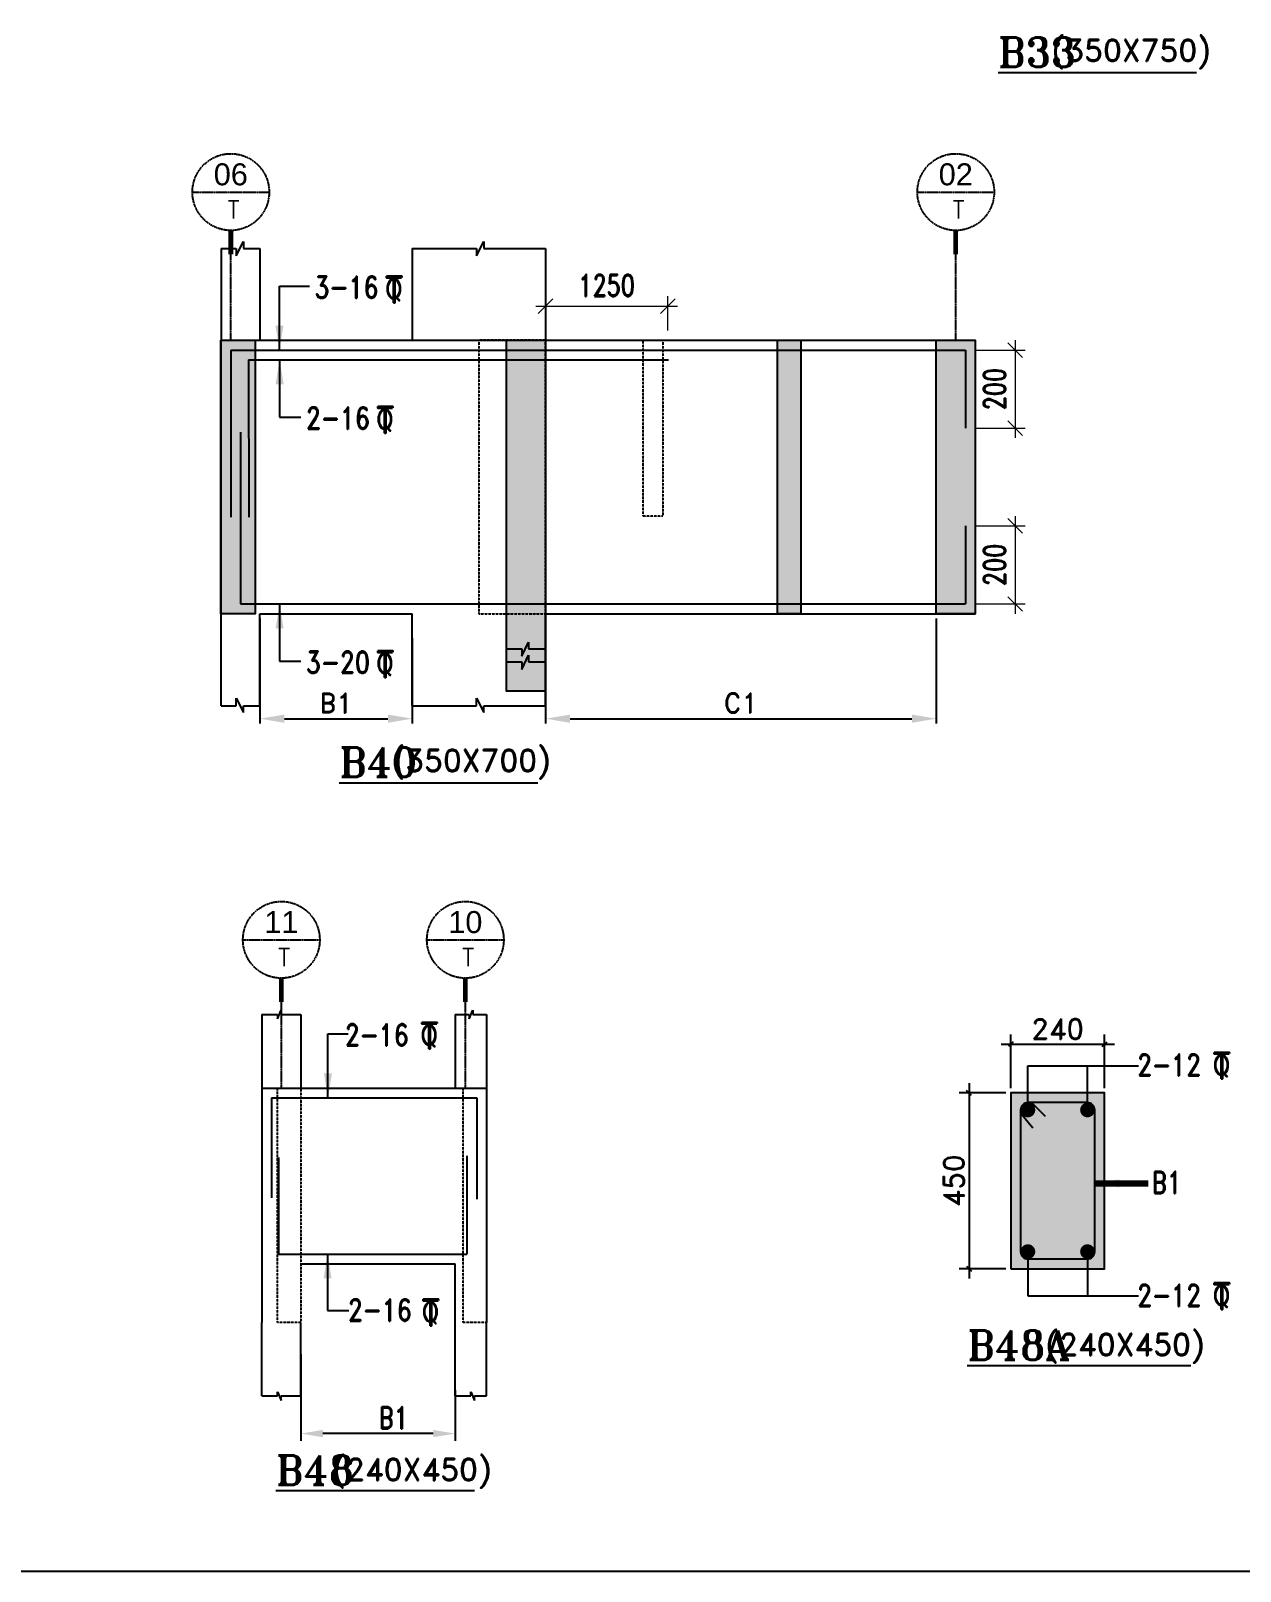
# Model space of a CAD drawing. Header units: millimetres. Extents: x 2061841 to 105821645, y -77612 to 48520811.
# Drawn here: x 2759632 to 2772015, y -703 to 15067 of the extents above; entities that cross this region are included whole.
import ezdxf
from ezdxf.enums import TextEntityAlignment as Align

# ---------------------------------------------------------------- set-up
doc = ezdxf.new("R2010")
doc.units = ezdxf.units.MM
doc.header["$LTSCALE"] = 10
doc.header["$MEASUREMENT"] = 0
for name, pattern in [('$0$HIDDEN', [0.375, 0.25, -0.125]), ('BASEMENT COLUMN SETTING OUT-PART 2_R4$0$CENTER', [2, 1.25, -0.25, 0.25, -0.25]), ('CENTER', [2, 1.25, -0.25, 0.25, -0.25])]:
    doc.linetypes.add(name, pattern=pattern)
for name, color, linetype in [('A-Grid-Tower', 8, 'CENTER'), ('BASEMENT COLUMN SETTING OUT-PART 2_R4$0$A-GRID-MAIN', 2, 'BASEMENT COLUMN SETTING OUT-PART 2_R4$0$CENTER'), ('BEAM', 4, 'Continuous'), ('BEAM HATCH', 252, 'Continuous'), ('BEAM STIRRUPS', 3, 'Continuous'), ('BORDER', 5, 'Continuous'), ('DIM1', 3, 'Continuous'), ('LEADER', 3, 'Continuous'), ('REIN', 1, 'Continuous'), ('S-DIM', 7, 'Continuous'), ('SHEET', 7, 'Continuous'), ('VIN_BEAM', 4, 'Continuous')]:
    doc.layers.add(name, color=color, linetype=linetype)
doc.layers.add('TEXT', color=2, linetype='Continuous', lineweight=25)
doc.layers.add('VIN_SLAB DIMENSION', color=3, linetype='Continuous', lineweight=13)
doc.styles.add('200', font='romand.shx', dxfattribs={"width": 0.8, "height": 225})
doc.styles.add('BASEMENT COLUMN SETTING OUT-PART 2_R4$0$MAS-TXTL', font='arial.ttf', dxfattribs={"height": 200})
doc.styles.add('BASEMENT COLUMN SETTING OUT-PART 2_R4$0$MAS-TXTS', font='romans.shx', dxfattribs={"width": 0.8, "height": 180})
doc.styles.add('GRID', font='romand.shx')
doc.styles.add('MAH', font='romand.shx', dxfattribs={"height": 210})
doc.styles.add('PK', font='romand.shx', dxfattribs={"width": 0.7, "height": 225})
doc.styles.add('PRP 100', font='romand.shx', dxfattribs={"width": 0.75})
doc.styles.add('RD', font='romand.shx', dxfattribs={"width": 0.9, "height": 225})
doc.styles.add('ROMAND', font='romand', dxfattribs={"height": 200})
doc.styles.add('RT', font='romant.shx', dxfattribs={"height": 250})
doc.dimstyles.new('dim', dxfattribs={"dimtxt": 225, "dimasz": 150, "dimexe": 100, "dimexo": 100, "dimgap": 100, "dimtad": 1, "dimdec": 0, "dimlfac": -1, "dimrnd": 5, "dimdsep": 46, "dimtxsty": 'PRP 100', "dimblk": 'OBLIQUE', "dimcen": 1.5, "dimdle": 100, "dimclrd": 3, "dimclre": 3, "dimclrt": 2, "dimadec": 0, "dimazin": 0, "dimtfac": 1, "dimtdec": 0, "dimtix": 1, "dimtmove": 0, "dimatfit": 3, "dimldrblk": 'OBLIQUE', "dimfxl": 200, "dimlwd": -1, "dimlwe": -1, "dimarcsym": 0})
doc.dimstyles.new('GR', dxfattribs={"dimtxt": 225, "dimasz": 100, "dimexe": 50, "dimexo": 50, "dimgap": 40, "dimtad": 1, "dimdec": 0, "dimzin": 0, "dimdsep": 46, "dimtxsty": 'RD', "dimblk1": 'OBLIQUE', "dimblk2": 'OBLIQUE', "dimsah": 1, "dimcen": 0, "dimdle": 100, "dimclrd": 3, "dimclre": 3, "dimclrt": 2, "dimadec": 0, "dimazin": 0, "dimtfac": 1, "dimtdec": 0, "dimtix": 1, "dimtmove": 0, "dimatfit": 3, "dimfxl": 1, "dimtolj": 1, "dimtzin": 0, "dimarcsym": 0})
doc.dimstyles.new('GR2', dxfattribs={"dimtxt": 225, "dimasz": 100, "dimexe": 75, "dimexo": 75, "dimgap": 50, "dimtad": 1, "dimdec": 0, "dimdsep": 46, "dimtxsty": '200', "dimblk1": 'OBLIQUE', "dimblk2": 'OBLIQUE', "dimsah": 1, "dimcen": 50, "dimdle": 75, "dimclrd": 3, "dimclre": 3, "dimclrt": 2, "dimadec": 0, "dimazin": 0, "dimtfac": 1, "dimtdec": 0, "dimtix": 1, "dimtmove": 0, "dimatfit": 3, "dimldrblk": 'OBLIQUE', "dimfxl": 1, "dimtolj": 1, "dimtzin": 0, "dimarcsym": 0})
doc.dimstyles.new('GRID', dxfattribs={"dimtxt": 300, "dimasz": 75, "dimexe": 50, "dimexo": 50, "dimgap": 60, "dimtad": 1, "dimdec": 0, "dimdsep": 46, "dimtxsty": 'GRID', "dimblk1": 'OBLIQUE', "dimblk2": 'OBLIQUE', "dimsah": 1, "dimcen": 2.5, "dimdle": 50, "dimclrd": 3, "dimclre": 3, "dimclrt": 2, "dimadec": 0, "dimazin": 0, "dimtfac": 1, "dimtdec": 0, "dimtmove": 0, "dimatfit": 3, "dimldrblk": 'OBLIQUE', "dimfxl": 1, "dimarcsym": 0})
doc.dimstyles.new('MA', dxfattribs={"dimtxt": 210, "dimasz": 50, "dimexe": 100, "dimexo": 50, "dimgap": 50, "dimtad": 1, "dimdec": 0, "dimzin": 0, "dimdsep": 46, "dimtxsty": 'MAH', "dimblk1": 'OBLIQUE', "dimblk2": 'OBLIQUE', "dimsah": 1, "dimcen": 0.09, "dimdle": 100, "dimclrd": 3, "dimclre": 3, "dimclrt": 2, "dimadec": 0, "dimazin": 0, "dimtfac": 1, "dimtdec": 0, "dimtix": 1, "dimtofl": 0, "dimtmove": 0, "dimatfit": 3, "dimldrblk": 'OBLIQUE', "dimfxl": 1, "dimtolj": 1, "dimtzin": 0, "dimarcsym": 0})

# ---------------------------------------------------------------- blocks, each defined once
blk = doc.blocks.new('A$C33BE299A')
at = {"layer": 'SHEET', "color": 4, "style": 'ROMAND'}
for s, height, p in [('T', 170, (-16.2, 0)), ('Q', 125, (-14.4, 26.9))]:
    blk.add_text(s, height=height, dxfattribs=at).set_placement(p)
blk = doc.blocks.new('*D1939')
at = {"layer": 'Defpoints', "color": 0, "linetype": 'Continuous', "ltscale": 20, "transparency": 16777216}
for p in [(2761978, 9099, 21), (2763538, 8899, 0), (2763538, 8025)]:
    blk.add_point(p, dxfattribs=at)
at = {"layer": 'DIM1', "color": 3, "linetype": 'Continuous', "lineweight": -2, "ltscale": 20, "transparency": 16777216}
for p, q in [((2761978, 9049), (2761978, 7975)), ((2763538, 8849), (2763538, 7975)), ((2762228, 8025), (2763288, 8025))]:
    blk.add_line(p, q, dxfattribs=at)
at = {"layer": 'DIM1', "color": 3, "linetype": 'Continuous', "ltscale": 20, "transparency": 16777216}
for points in [[(2762228, 8067), (2762228, 7983), (2761978, 8025)], [(2763288, 8067), (2763288, 7983), (2763538, 8025)]]:
    blk.add_solid(points, dxfattribs=at)
at = {"layer": 'DIM1', "color": 2, "linetype": 'Continuous', "ltscale": 20, "transparency": 16777216, "insert": (2762758, 8185), "char_height": 200, "attachment_point": 5, "style": 'GRID'}
blk.add_mtext('B1', dxfattribs=at)
blk = doc.blocks.new('_Oblique')
at = {"color": 0, "linetype": 'ByBlock', "lineweight": -2}
blk.add_line((-0.5, -0.5), (0.5, 0.5), dxfattribs=at)
blk = doc.blocks.new('*D1940')
at = {"layer": 'Defpoints', "color": 0, "linetype": 'Continuous', "ltscale": 20, "transparency": 16777216}
for p in [(2764903, 9099, 21), (2768903, 9099, 0), (2768903, 8025)]:
    blk.add_point(p, dxfattribs=at)
at = {"layer": 'DIM1', "color": 3, "linetype": 'Continuous', "lineweight": -2, "ltscale": 20, "transparency": 16777216}
for p, q in [((2764903, 9049), (2764903, 7975)), ((2768903, 9049), (2768903, 7975)), ((2765153, 8025), (2768653, 8025))]:
    blk.add_line(p, q, dxfattribs=at)
at = {"layer": 'DIM1', "color": 3, "linetype": 'Continuous', "ltscale": 20, "transparency": 16777216}
for points in [[(2765153, 8067), (2765153, 7983), (2764903, 8025)], [(2768653, 8067), (2768653, 7983), (2768903, 8025)]]:
    blk.add_solid(points, dxfattribs=at)
at = {"layer": 'DIM1', "color": 2, "linetype": 'Continuous', "ltscale": 20, "transparency": 16777216, "insert": (2766903, 8185), "char_height": 200, "attachment_point": 5, "style": 'GRID'}
blk.add_mtext('C1', dxfattribs=at)
blk = doc.blocks.new('*D1923')
at = {"layer": 'BEAM STIRRUPS', "color": 3, "lineweight": -2, "ltscale": 0.25, "transparency": 16777216}
for p, q in [((2762397, 1519), (2762397, 631)), ((2763977, 1152), (2763977, 631)), ((2763752, 706), (2762622, 706))]:
    blk.add_line(p, q, dxfattribs=at)
at = {"layer": 'BEAM STIRRUPS', "color": 3, "linetype": 'Continuous', "ltscale": 0.25, "transparency": 16777216}
for points in [[(2762622, 744), (2762622, 669), (2762397, 706)], [(2763752, 744), (2763752, 669), (2763977, 706)]]:
    blk.add_solid(points, dxfattribs=at)
at = {"layer": 'Defpoints', "color": 0, "linetype": 'Continuous', "ltscale": 0.25, "transparency": 16777216}
for p in [(2762397, 1594, 2), (2763977, 1227, 46), (2762397, 706)]:
    blk.add_point(p, dxfattribs=at)
at = {"layer": 'BEAM STIRRUPS', "color": 2, "linetype": 'Continuous', "ltscale": 0.25, "transparency": 16777216, "insert": (2763348, 869), "char_height": 225, "attachment_point": 5, "rotation": 360, "style": '200'}
blk.add_mtext('\\A1;B1', dxfattribs=at)
blk = doc.blocks.new('*D1924')
at = {"layer": 'Defpoints', "color": 0, "transparency": 16777216}
for p in [(2770626, 4693), (2769666, 4194), (2770626, 4194)]:
    blk.add_point(p, dxfattribs=at)
at = {"layer": 'S-DIM', "color": 3, "lineweight": -2, "transparency": 16777216}
for p, q in [((2769666, 4244), (2769666, 4793)), ((2770626, 4244), (2770626, 4793)), ((2769566, 4693), (2770726, 4693))]:
    blk.add_line(p, q, dxfattribs=at)
at = {"layer": 'S-DIM', "color": 3, "lineweight": -2, "transparency": 16777216, "xscale": 50, "yscale": 50, "zscale": 50, "rotation": 180}
blk.add_blockref('_Oblique', (2769666, 4693), dxfattribs=at)
at = {"layer": 'S-DIM', "color": 3, "lineweight": -2, "transparency": 16777216, "xscale": 50, "yscale": 50, "zscale": 50}
blk.add_blockref('_Oblique', (2770626, 4693), dxfattribs=at)
at = {"layer": 'S-DIM', "color": 2, "transparency": 16777216, "insert": (2770146, 4848), "char_height": 210, "attachment_point": 5, "style": 'MAH'}
blk.add_mtext('\\A1;\\A1;240', dxfattribs=at)
blk = doc.blocks.new('OBLIQUE')
blk = doc.blocks.new('*D1925')
at = {"layer": 'Defpoints', "color": 0, "transparency": 16777216}
for p in [(2769666, 4194), (2769238, 2394), (2769666, 2394)]:
    blk.add_point(p, dxfattribs=at)
at = {"layer": 'S-DIM', "color": 3, "lineweight": -2, "transparency": 16777216}
for p, q in [((2769238, 4294), (2769238, 2294)), ((2769616, 4194), (2769138, 4194)), ((2769616, 2394), (2769138, 2394))]:
    blk.add_line(p, q, dxfattribs=at)
at = {"layer": 'S-DIM', "color": 3, "lineweight": -2, "transparency": 16777216, "xscale": 50, "yscale": 50, "zscale": 50}
for p, rotation in [((2769238, 4194), 90), ((2769238, 2394), 270)]:
    blk.add_blockref('_Oblique', p, dxfattribs=dict(at, rotation=rotation))
at = {"layer": 'S-DIM', "color": 2, "transparency": 16777216, "insert": (2769083, 3294), "char_height": 210, "attachment_point": 5, "rotation": 90, "style": 'MAH'}
blk.add_mtext('\\A1;\\A1;450', dxfattribs=at)
blk = doc.blocks.new('*D1864')
at = {"layer": 'Defpoints', "color": 0, "transparency": 16777216}
for p in [(2766153, 12249), (2764903, 11899, 0), (2766153, 11899, 0)]:
    blk.add_point(p, dxfattribs=at)
at = {"layer": 'VIN_SLAB DIMENSION', "color": 3, "transparency": 16777216}
for p, q in [((2764903, 11999), (2764903, 12349)), ((2766153, 11999), (2766153, 12349)), ((2764803, 12249), (2766253, 12249))]:
    blk.add_line(p, q, dxfattribs=at)
at = {"layer": 'VIN_SLAB DIMENSION', "color": 3, "transparency": 16777216, "xscale": 150, "yscale": 150, "zscale": 150, "rotation": 180}
blk.add_blockref('_Oblique', (2764903, 12249), dxfattribs=at)
at = {"layer": 'VIN_SLAB DIMENSION', "color": 3, "transparency": 16777216, "xscale": 150, "yscale": 150, "zscale": 150}
blk.add_blockref('_Oblique', (2766153, 12249), dxfattribs=at)
at = {"layer": 'VIN_SLAB DIMENSION', "color": 2, "transparency": 16777216, "insert": (2765528, 12461), "char_height": 225, "attachment_point": 5, "style": 'PRP 100'}
blk.add_mtext('1250', dxfattribs=at)
blk = doc.blocks.new('BASEMENT COLUMN SETTING OUT-PART 2_R4$0$GRID TARGET1')
blk.add_wipeout([(393, -655), (392, -641), (392, -628), (390, -614), (389, -600), (387, -587), (384, -573), (381, -560), (377, -547), (373, -534), (369, -521), (364, -508), (359, -495), (353, -483), (347, -471), (340, -459), (333, -447), (325, -435), (318, -424), (309, -413), (301, -403), (292, -392), (282, -382), (273, -373), (263, -363), (252, -354), (242, -346), (231, -337), (220, -330), (208, -322), (196, -315), (184, -308), (172, -302), (160, -296), (147, -291), (134, -286), (121, -282), (108, -278), (95, -274), (82, -271), (68, -268), (55, -266), (41, -265), (27, -263), (14, -263), (0, -262), (-14, -263), (-27, -263), (-41, -265), (-55, -266), (-68, -268), (-82, -271), (-95, -274), (-108, -278), (-121, -282), (-134, -286), (-147, -291), (-160, -296), (-172, -302), (-184, -308), (-196, -315), (-208, -322), (-220, -330), (-231, -337), (-242, -346), (-252, -354), (-263, -363), (-273, -373), (-282, -382), (-292, -392), (-301, -403), (-309, -413), (-318, -424), (-325, -435), (-333, -447), (-340, -459), (-347, -471), (-353, -483), (-359, -495), (-364, -508), (-369, -521), (-373, -534), (-377, -547), (-381, -560), (-384, -573), (-387, -587), (-389, -600), (-390, -614), (-392, -628), (-392, -641), (-393, -655), (-392, -669), (-392, -682), (-390, -696), (-389, -710), (-387, -723), (-384, -737), (-381, -750), (-377, -763), (-373, -776), (-369, -789), (-364, -802), (-359, -815), (-353, -827), (-347, -839), (-340, -851), (-333, -863), (-325, -875), (-318, -886), (-309, -897), (-301, -907), (-292, -918), (-282, -928), (-273, -937), (-263, -947), (-252, -956), (-242, -964), (-231, -973), (-220, -981), (-208, -988), (-196, -995), (-184, -1002), (-172, -1008), (-160, -1014), (-147, -1019), (-134, -1024), (-121, -1028), (-108, -1032), (-95, -1036), (-82, -1039), (-68, -1042), (-55, -1044), (-41, -1046), (-27, -1047), (-14, -1047), (0, -1048), (14, -1047), (27, -1047), (41, -1046), (55, -1044), (68, -1042), (82, -1039), (95, -1036), (108, -1032), (121, -1028), (134, -1024), (147, -1019), (160, -1014), (172, -1008), (184, -1002), (196, -995), (208, -988), (220, -981), (231, -973), (242, -964), (252, -956), (263, -947), (273, -937), (282, -928), (292, -918), (301, -907), (309, -897), (318, -886), (325, -875), (333, -863), (340, -851), (347, -839), (353, -827), (359, -815), (364, -802), (369, -789), (373, -776), (377, -763), (381, -750), (384, -737), (387, -723), (389, -710), (390, -696), (392, -682), (392, -669)])
blk.add_line((-393, -655), (393, -655))
at = {"const_width": 48.8}
blk.add_lwpolyline([(0, -1048), (0, -1292)], dxfattribs=at)
blk.add_circle((0, -655), 393)
for tag, height, style, p in [('AS', 225, 'BASEMENT COLUMN SETTING OUT-PART 2_R4$0$MAS-TXTL', (0, -586)), ('REF', 180, 'BASEMENT COLUMN SETTING OUT-PART 2_R4$0$MAS-TXTS', (29, -925))]:
    blk.add_attdef(tag, text='', height=height, dxfattribs=dict(style=style)).set_placement(p, align=Align.CENTER)
blk = doc.blocks.new('*D1295')
at = {"layer": 'Defpoints', "color": 0, "transparency": 16777216}
for p in [(2769203, 11799, 52), (2769203, 10999, 51), (2769712, 10999)]:
    blk.add_point(p, dxfattribs=at)
at = {"layer": 'VIN_SLAB DIMENSION', "color": 3, "transparency": 16777216}
for p, q in [((2769712, 11899), (2769712, 10899)), ((2769303, 11799), (2769812, 11799)), ((2769303, 10999), (2769812, 10999))]:
    blk.add_line(p, q, dxfattribs=at)
at = {"layer": 'VIN_SLAB DIMENSION', "color": 3, "transparency": 16777216, "xscale": 150, "yscale": 150, "zscale": 150}
for p, rotation in [((2769712, 11799), 90), ((2769712, 10999), 270)]:
    blk.add_blockref('_Oblique', p, dxfattribs=dict(at, rotation=rotation))
at = {"layer": 'VIN_SLAB DIMENSION', "color": 2, "transparency": 16777216, "insert": (2769500, 11399), "char_height": 225, "attachment_point": 5, "rotation": 90, "style": 'PRP 100'}
blk.add_mtext('200', dxfattribs=at)
blk = doc.blocks.new('*D1296')
at = {"layer": 'Defpoints', "color": 0, "transparency": 16777216}
for p in [(2769203, 9999, 52), (2769203, 9199, 51), (2769712, 9199)]:
    blk.add_point(p, dxfattribs=at)
at = {"layer": 'VIN_SLAB DIMENSION', "color": 3, "transparency": 16777216}
for p, q in [((2769712, 10099), (2769712, 9099)), ((2769303, 9999), (2769812, 9999)), ((2769303, 9199), (2769812, 9199))]:
    blk.add_line(p, q, dxfattribs=at)
at = {"layer": 'VIN_SLAB DIMENSION', "color": 3, "transparency": 16777216, "xscale": 150, "yscale": 150, "zscale": 150}
for p, rotation in [((2769712, 9999), 90), ((2769712, 9199), 270)]:
    blk.add_blockref('_Oblique', p, dxfattribs=dict(at, rotation=rotation))
at = {"layer": 'VIN_SLAB DIMENSION', "color": 2, "transparency": 16777216, "insert": (2769500, 9599), "char_height": 225, "attachment_point": 5, "rotation": 90, "style": 'PRP 100'}
blk.add_mtext('200', dxfattribs=at)

msp = doc.modelspace()

# ---------------------------------------------------------------- hatches: boundary and pattern name
at = {"layer": 'BEAM HATCH'}
for points in [[(2761578.8, 11899), (2761929.4, 11899), (2761929.4, 9099), (2761578.8, 9099)], [(2764502.5, 8606.6), (2764502.5, 11899), (2764902.5, 11899), (2764902.5, 8306.5), (2764502.5, 8306.5)], [(2767277.5, 11899), (2767517.5, 11899), (2767517.5, 9099), (2767277.5, 9099)], [(2768902.5, 11899), (2769302.5, 11899), (2769302.5, 9099), (2768902.5, 9099)], [(2769666, 2394), (2770626, 2394), (2770626, 4194), (2769666, 4194)]]:
    msp.add_hatch(color=252, dxfattribs=at).paths.add_polyline_path(points)

# ---------------------------------------------------------------- linework, layer by layer
at = {"layer": 'A-Grid-Tower', "color": 6}
for p, q in [((2761679.4, 11899, 0), (2761679.4, 12779.4, 0)), ((2769102.5, 11899, 0), (2769102.5, 12779.4, 0)), ((2762197.1, 4244, 0), (2762197.1, 5124.5, 0)), ((2764081, 4244, 0), (2764081, 5124.5, 0))]:
    msp.add_line(p, q, dxfattribs=at)
at = {"layer": 'BEAM'}
for p, q in [((2761579.4, 12840, 0), (2761579.4, 11899, 0)), ((2761579.4, 12840, 0), (2761735, 12840, 0)), ((2761735, 12762.2, 0), (2761807.9, 12908.5, 0)), ((2761735, 12840, 0), (2761735, 12762.2, 0)), ((2761807.9, 12908.5, 0), (2761807.9, 12840, 0)), ((2761807.9, 12840, 0), (2761977.5, 12840, 0)), ((2761977.5, 12840, 0), (2761977.5, 11899, 0)), ((2763537.5, 12840, 0), (2763537.5, 11899, 0)), ((2763537.5, 12840, 0), (2764195.7, 12840, 0)), ((2764195.7, 12762.2, 0), (2764268.7, 12908.5, 0)), ((2764195.7, 12840, 0), (2764195.7, 12762.2, 0)), ((2764268.7, 12908.5, 0), (2764268.7, 12840, 0)), ((2764268.7, 12840, 0), (2764902.5, 12840, 0)), ((2764902.5, 12840, 0), (2764902.5, 11899, 0)), ((2761578.8, 11899, 0), (2761578.8, 9099, 0)), ((2761578.8, 11899, 0), (2766102.5, 11899, 0)), ((2766102.5, 11899, 0), (2767277.5, 11899, 0)), ((2767278.8, 11899, 0), (2769302.5, 11899, 0)), ((2769302.5, 11899, 0), (2769302.5, 9099, 0)), ((2769302.5, 11799, 0), (2769302.5, 9199, 0)), ((2761579.4, 8157.9, 0), (2761579.4, 9099, 0)), ((2761977.5, 9099, 0), (2763537.5, 9099, 0)), ((2761977.5, 8157.9, 0), (2761977.5, 9099, 0)), ((2763537.5, 8157.9, 0), (2763537.5, 9099, 0)), ((2764902.5, 9099, 0), (2769302.5, 9099, 0)), ((2764902.5, 8157.9, 0), (2764902.5, 9099, 0)), ((2764502.5, 8740.2, 0), (2764657.7, 8740.2, 0)), ((2764657.7, 8663.6, 0), (2764726, 8807.7, 0)), ((2764657.7, 8740.2, 0), (2764657.7, 8663.6, 0)), ((2764657.7, 8529.9, 0), (2764726, 8674, 0)), ((2764726, 8807.7, 0), (2764726, 8740.2, 0)), ((2764726, 8740.2, 0), (2764902.5, 8740.2, 0)), ((2764726, 8674, 0), (2764726, 8606.6, 0)), ((2764502.5, 8606.6, 0), (2764657.7, 8606.6, 0)), ((2764657.7, 8606.6, 0), (2764657.7, 8529.9, 0)), ((2764726, 8606.6, 0), (2764902.5, 8606.6, 0)), ((2761735, 8157.9, 0), (2761735, 8235.8, 0)), ((2761735, 8235.8, 0), (2761807.9, 8089.4, 0)), ((2764195.7, 8157.9, 0), (2764195.7, 8235.8, 0)), ((2764195.7, 8235.8, 0), (2764268.7, 8089.4, 0)), ((2761579.4, 8157.9, 0), (2761735, 8157.9, 0)), ((2761807.9, 8157.9, 0), (2761977.5, 8157.9, 0)), ((2761807.9, 8089.4, 0), (2761807.9, 8157.9, 0)), ((2763537.5, 8157.9, 0), (2764195.7, 8157.9, 0)), ((2764268.7, 8157.9, 0), (2764902.5, 8157.9, 0)), ((2764268.7, 8089.4, 0), (2764268.7, 8157.9, 0)), ((2761997.1, 4995.1, 0), (2761997.1, 4244, 0)), ((2761997.1, 4995.1, 0), (2762157.2, 4995.1, 0)), ((2762157.2, 4953.3, 0), (2762195.6, 5042.6, 0)), ((2762157.2, 4995.1, 0), (2762157.2, 4953.3, 0)), ((2762195.6, 5042.6, 0), (2762195.6, 4995.1, 0)), ((2762195.6, 4995.1, 0), (2762397.1, 4995.1, 0)), ((2762397.1, 4995.1, 0), (2762397.1, 4244, 0)), ((2763977.1, 4995.1, 0), (2763977.1, 4244, 0)), ((2763977.1, 4995.1, 0), (2764118.9, 4995.1, 0)), ((2764118.9, 4953.3, 0), (2764157.3, 5042.6, 0)), ((2764118.9, 4995.1, 0), (2764118.9, 4953.3, 0)), ((2764157.3, 5042.6, 0), (2764157.3, 4995.1, 0)), ((2764157.3, 4995.1, 0), (2764297.1, 4995.1, 0)), ((2764297.1, 4995.1, 0), (2764297.1, 4244, 0)), ((2761997.1, 4244, 0), (2761997.1, 1844, 0)), ((2761997.1, 4244, 0), (2764297.1, 4244, 0)), ((2761997.1, 4244, 0), (2761997.1, 1944, 0)), ((2764297.1, 4244, 0), (2764297.1, 1844, 0)), ((2762397.1, 2444, 0), (2763977.1, 2444, 0)), ((2763977.1, 1093, 0), (2763977.1, 2444, 0)), ((2761997.1, 1093, 0), (2761997.1, 1844, 0)), ((2762397.1, 1093, 0), (2762397.1, 1844, 0)), ((2764297.1, 1093, 0), (2764297.1, 1844, 0)), ((2762157.2, 1093, 0), (2762157.2, 1134.7, 0)), ((2762157.2, 1134.7, 0), (2762195.6, 1045.5, 0)), ((2764136.2, 1093, 0), (2764136.2, 1134.7, 0)), ((2764136.2, 1134.7, 0), (2764174.6, 1045.5, 0)), ((2761997.1, 1093, 0), (2762157.2, 1093, 0)), ((2762195.6, 1093, 0), (2762397.1, 1093, 0)), ((2762195.6, 1045.5, 0), (2762195.6, 1093, 0)), ((2763977.1, 1093, 0), (2764136.2, 1093, 0)), ((2764174.6, 1093, 0), (2764297.1, 1093, 0)), ((2764174.6, 1045.5, 0), (2764174.6, 1093, 0))]:
    msp.add_line(p, q, dxfattribs=at)
at = {"layer": 'BEAM', "elevation": 0}
for points in [[(2761578.8, 11899), (2761929.4, 11899), (2761929.4, 9099), (2761578.8, 9099)], [(2767277.5, 11899), (2767517.5, 11899), (2767517.5, 9099), (2767277.5, 9099)], [(2768902.5, 11899), (2769302.5, 11899), (2769302.5, 9099), (2768902.5, 9099)], [(2769666, 2394), (2770626, 2394), (2770626, 4194), (2769666, 4194)]]:
    msp.add_lwpolyline(points, close=True, dxfattribs=at)
msp.add_lwpolyline([(2764502.5, 8606.6), (2764502.5, 11899), (2764902.5, 11899), (2764902.5, 8306.5), (2764502.5, 8306.5), (2764502.5, 8606.6)], dxfattribs=at)
at = {"layer": 'BEAM', "const_width": 75, "elevation": 0}
for points in [[(2769803.5, 4019, 1), (2769878.5, 4019, 1)], [(2770488.5, 4019, -1), (2770413.5, 4019, -1)], [(2769803.5, 2569, -1), (2769878.5, 2569, -1)], [(2770488.5, 2569, 1), (2770413.5, 2569, 1)]]:
    msp.add_lwpolyline(points, format="xyb", close=True, dxfattribs=at)
at = {"layer": 'BORDER'}
msp.add_lwpolyline([(2742621.9, -702.5), (2832621.9, -702.5), (2832621.9, 59297.5), (2742621.9, 59297.5)], close=True, dxfattribs=at)
at = {"layer": 'LEADER', "color": 3}
for p, q in [((2769841, 4019, 0), (2769841, 4470.3, 0)), ((2769841, 4470.3, 0), (2770975.1, 4470.3, 0)), ((2770451, 4019, 0), (2770451, 4470.3, 0)), ((2769841, 2569, 0), (2769841, 2117.7, 0)), ((2770451, 2569, 0), (2770451, 2117.7, 0)), ((2769841, 2117.7, 0), (2770975.1, 2117.7, 0))]:
    msp.add_line(p, q, dxfattribs=at)
at = {"layer": 'REIN'}
for p, q in [((2761678.8, 11799, 0), (2766102.5, 11799, 0)), ((2761678.8, 11799, 0), (2761679.4, 10086.9, 0)), ((2761678.8, 11699, 0), (2761678.8, 11699, 0)), ((2761862, 11699, 0), (2766160.7, 11699, 0)), ((2761862, 11699, 0), (2761862.6, 10086.9, 0)), ((2766102.5, 11799, 0), (2767658.3, 11799, 0)), ((2767658.3, 11799, 0), (2769202.5, 11799, 0)), ((2769202.5, 11799, 0), (2769202.5, 10999, 0)), ((2761778.8, 10957, 0), (2761779.4, 9199, 0)), ((2769202.5, 9999, 0), (2769202.5, 9199, 0)), ((2761779.4, 9199, 0), (2769202.5, 9199, 0)), ((2762097.1, 4144, 0), (2764197.1, 4144, 0)), ((2762097.1, 4144, 0), (2762097.1, 3118.6, 0)), ((2764197.1, 4144, 0), (2764197.1, 3106.5, 0)), ((2769766, 3988.6, 0), (2769892.9, 3836.1)), ((2769878.5, 4094, 0), (2770019.3, 3954.5)), ((2762168.2, 3533.4, 0), (2762168.2, 2544, 0)), ((2764097.1, 3551.1, 0), (2764097.1, 2544, 0)), ((2762168.2, 2544, 0), (2764097.1, 2544, 0))]:
    msp.add_line(p, q, dxfattribs=at)
at = {"layer": 'REIN', "elevation": 0}
msp.add_lwpolyline([(2769841, 2494), (2770451, 2494, 0.4142136), (2770526, 2569), (2770526, 4019, 0.4142136), (2770451, 4094), (2769841, 4094, 0.4142136), (2769766, 4019), (2769766, 2569, 0.4142136)], format="xyb", close=True, dxfattribs=at)
at = {"layer": 'VIN_BEAM', "linetype": '$0$HIDDEN', "elevation": 0}
for points in [[(2764902.5, 11899), (2764220, 11899), (2764220, 9099), (2764902.5, 9099)], [(2765902.5, 11899), (2766102.5, 11899), (2766102.5, 10099), (2765902.5, 10099)], [(2762157.1, 4244), (2762397.1, 4244), (2762397.1, 1844), (2762157.1, 1844)], [(2764057.1, 4244), (2764297.1, 4244), (2764297.1, 1844), (2764057.1, 1844)]]:
    msp.add_lwpolyline(points, close=True, dxfattribs=at)

# ---------------------------------------------------------------- block references
at = {"layer": 'TEXT', "color": 1, "xscale": 1.600000001490116, "yscale": 1.600000001490116, "zscale": 1.600000001490116}
for p in [(2763277.3, 12282.5, 243658.3), (2763186, 10947.9, 243658.3), (2763186, 8447.9, 243658.3)]:
    msp.add_blockref('A$C33BE299A', p, dxfattribs=at)
at = {"layer": 'TEXT', "color": 2, "xscale": 1.600000001490116, "yscale": 1.600000001490116, "zscale": 1.600000001490116}
for p in [(2763639.3, 4644.1, 243658), (2771752, 4336.7, 243658), (2771752, 1977.8, 243658), (2763652.2, 1809.5, 243658)]:
    msp.add_blockref('A$C33BE299A', p, dxfattribs=at)

# ---------------------------------------------------------------- texts
at = {"layer": 'TEXT', "color": 1, "style": 'RT'}
for s, p in [('%%UB33      ', (2770551.9, 14848.6, 103.1)), ('%%UB40      ', (2763806, 7579.2, 0)), ('%%UB48A      ', (2770364.4, 1612.3, 7466.8)), ('%%UB48      ', (2763157.5, 332.4, 0))]:
    msp.add_text(s, height=300, dxfattribs=at).set_placement(p, align=Align.MIDDLE_CENTER)
at = {"layer": 'TEXT', "color": 2, "style": 'RD'}
for s, p in [('(350X750)', (2770089.8, 14754.6, 103.1)), ('(350X700)', (2763330.9, 7485.2, 0)), ('(240X450)', (2770026, 1505, 7466.8)), ('(240X450)', (2762725.5, 225.2, 0))]:
    msp.add_text(s, height=225, dxfattribs=at).set_placement(p)
at = {"layer": 'TEXT', "color": 2, "style": 'PK', "width": 0.8}
for s, p in [('3-16 ', (2762536.8, 12329.3, -0.2)), ('2-16', (2762448.8, 10989.6, -0.2)), ('3-20  ', (2762448.8, 8489.6, -0.2)), ('2-16', (2762846.5, 4674.4, -0.2)), ('2-12', (2770959.2, 4367, -0.2)), ('B1', (2771110.5, 3164.6, -0.2)), ('2-12', (2770959.2, 2008.1, -0.2))]:
    msp.add_text(s, height=225, dxfattribs=at).set_placement(p)
msp.add_text('2-16', height=225, rotation=0, dxfattribs=at).set_placement((2762877.6, 1858.4, 0))

# ---------------------------------------------------------------- dimensions: what is measured, and where the dimension line sits
at = {"layer": 'BEAM STIRRUPS', "linetype": 'Continuous', "ltscale": 0.25}
dim = msp.add_linear_dim(base=(2762397.1, 706.2, 0), p1=(2763977.1, 1227.1, 46.4), p2=(2762397.1, 1593.7, 1.6), angle=179.99996, text='B1', dimstyle='GR2', override={"dimasz": 225, "dimfxl": 3, "dimarcsym": 2}, dxfattribs=at)
dim.commit()
dim.dimension.update_dxf_attribs({"geometry": '*D1923', "text_midpoint": (2763348, 706.2, 0), "dimtype": 160})
at = {"layer": 'DIM1', "linetype": 'Continuous', "ltscale": 20}
for base, p1, p2, text, picture, middle in [((2763537.5, 8024.9, 0), (2761977.5, 9099, 21.3), (2763537.5, 8899, 0), 'B1', '*D1939', (2762757.5, 8184.9, 0)), ((2768902.5, 8024.9, 0), (2764902.5, 9099, 21.3), (2768902.5, 9099, 0), 'C1', '*D1940', (2766902.5, 8184.9, 0))]:
    dim = msp.add_linear_dim(base=base, p1=p1, p2=p2, text=text, dimstyle='GRID', override={"dimtxt": 200, "dimasz": 250, "dimtxsty": 'GRID', "dimsah": 0, "dimtmove": 1}, dxfattribs=at)
    dim.commit()
    dim.dimension.update_dxf_attribs({"geometry": picture, "text_midpoint": middle})
at = {"layer": 'S-DIM'}
dim = msp.add_linear_dim(base=(2770626, 4693.2, 0), p1=(2769666, 4194, 0), p2=(2770626, 4194, 0), text='\\A1;240', dimstyle='MA', override={"dimtxsty": 'MAH', "dimldrblk": 'Oblique'}, dxfattribs=at)
dim.commit()
dim.dimension.update_dxf_attribs({"geometry": '*D1924', "text_midpoint": (2770146, 4848.2, 0)})
dim = msp.add_linear_dim(base=(2769238.3, 2394, 0), p1=(2769666, 4194, 0), p2=(2769666, 2394, 0), angle=90, text='\\A1;450', dimstyle='MA', override={"dimtxsty": 'MAH', "dimldrblk": 'Oblique'}, dxfattribs=at)
dim.commit()
dim.dimension.update_dxf_attribs({"geometry": '*D1925', "text_midpoint": (2769083.3, 3294, 0)})
at = {"layer": 'VIN_SLAB DIMENSION'}
dim = msp.add_linear_dim(base=(2766152.5, 12248.8), p1=(2764902.5, 11899, 0), p2=(2766152.5, 11899, 0), dimstyle='dim', dxfattribs=at)
dim.commit()
dim.dimension.update_dxf_attribs({"geometry": '*D1864', "text_midpoint": (2765527.5, 12461.3)})
for base, p1, p2, picture, middle in [((2769712.2, 10999, 0), (2769202.5, 11799, 51.6), (2769202.5, 10999, 51.2), '*D1295', (2769499.7, 11399, 0)), ((2769712.2, 9199, 0), (2769202.5, 9999, 51.6), (2769202.5, 9199, 51.2), '*D1296', (2769499.7, 9599, 0))]:
    dim = msp.add_linear_dim(base=base, p1=p1, p2=p2, angle=90, text='200', dimstyle='dim', dxfattribs=at)
    dim.commit()
    dim.dimension.update_dxf_attribs({"geometry": picture, "text_midpoint": middle})

# ---------------------------------------------------------------- leaders
at = {"layer": 'LEADER', "color": 3}
for points, override in [([(2762177.7, 11798.7, 0), (2762177.7, 12451.9, 0), (2762485.2, 12451.9, 0)], {"dimasz": 250}), ([(2762179.2, 11699, 0), (2762179.2, 11112.3, 0), (2762397.2, 11112.3, 0)], {"dimasz": 250}), ([(2762179.2, 9199, 0), (2762179.2, 8612.3, 0), (2762397.2, 8612.3, 0)], {"dimasz": 250}), ([(2762674.1, 4143.7, 0), (2762674.1, 4797, 0), (2762879.7, 4797, 0)], {"dimasz": 250}), ([(2770526, 3268, 0), (2771071.9, 3268, 0)], {"dimscale": 1, "dimtxt": 225, "dimasz": 250, "dimgap": 40, "dimtad": 1, "dimtxsty": 'RD', "dimclrd": 3, "dimlwd": 65534}), ([(2762670, 2544, 0), (2762670, 1966.8, 0), (2762888.1, 1966.8, 0)], {"dimasz": 250})]:
    msp.add_leader(points, dimstyle='GR', override=override, dxfattribs=at)

# ---------------------------------------------------------------- next in the draw order: block references
at = {"layer": 'BASEMENT COLUMN SETTING OUT-PART 2_R4$0$A-GRID-MAIN', "color": 240, "true_color": 0xed1f24}
for p, values in [((2761679.4, 14071.2, 0), {'REF': 'T', 'AS': '06'}), ((2769102.5, 14071.2, 0), {'REF': 'T', 'AS': '02'}), ((2762197.1, 6416.2, 0), {'REF': 'T', 'AS': '11'}), ((2764081, 6416.2, 0), {'REF': 'T', 'AS': '10'})]:
    msp.add_blockref('BASEMENT COLUMN SETTING OUT-PART 2_R4$0$GRID TARGET1', p, dxfattribs=at).add_auto_attribs(values)

doc.saveas('drawing.dxf')
